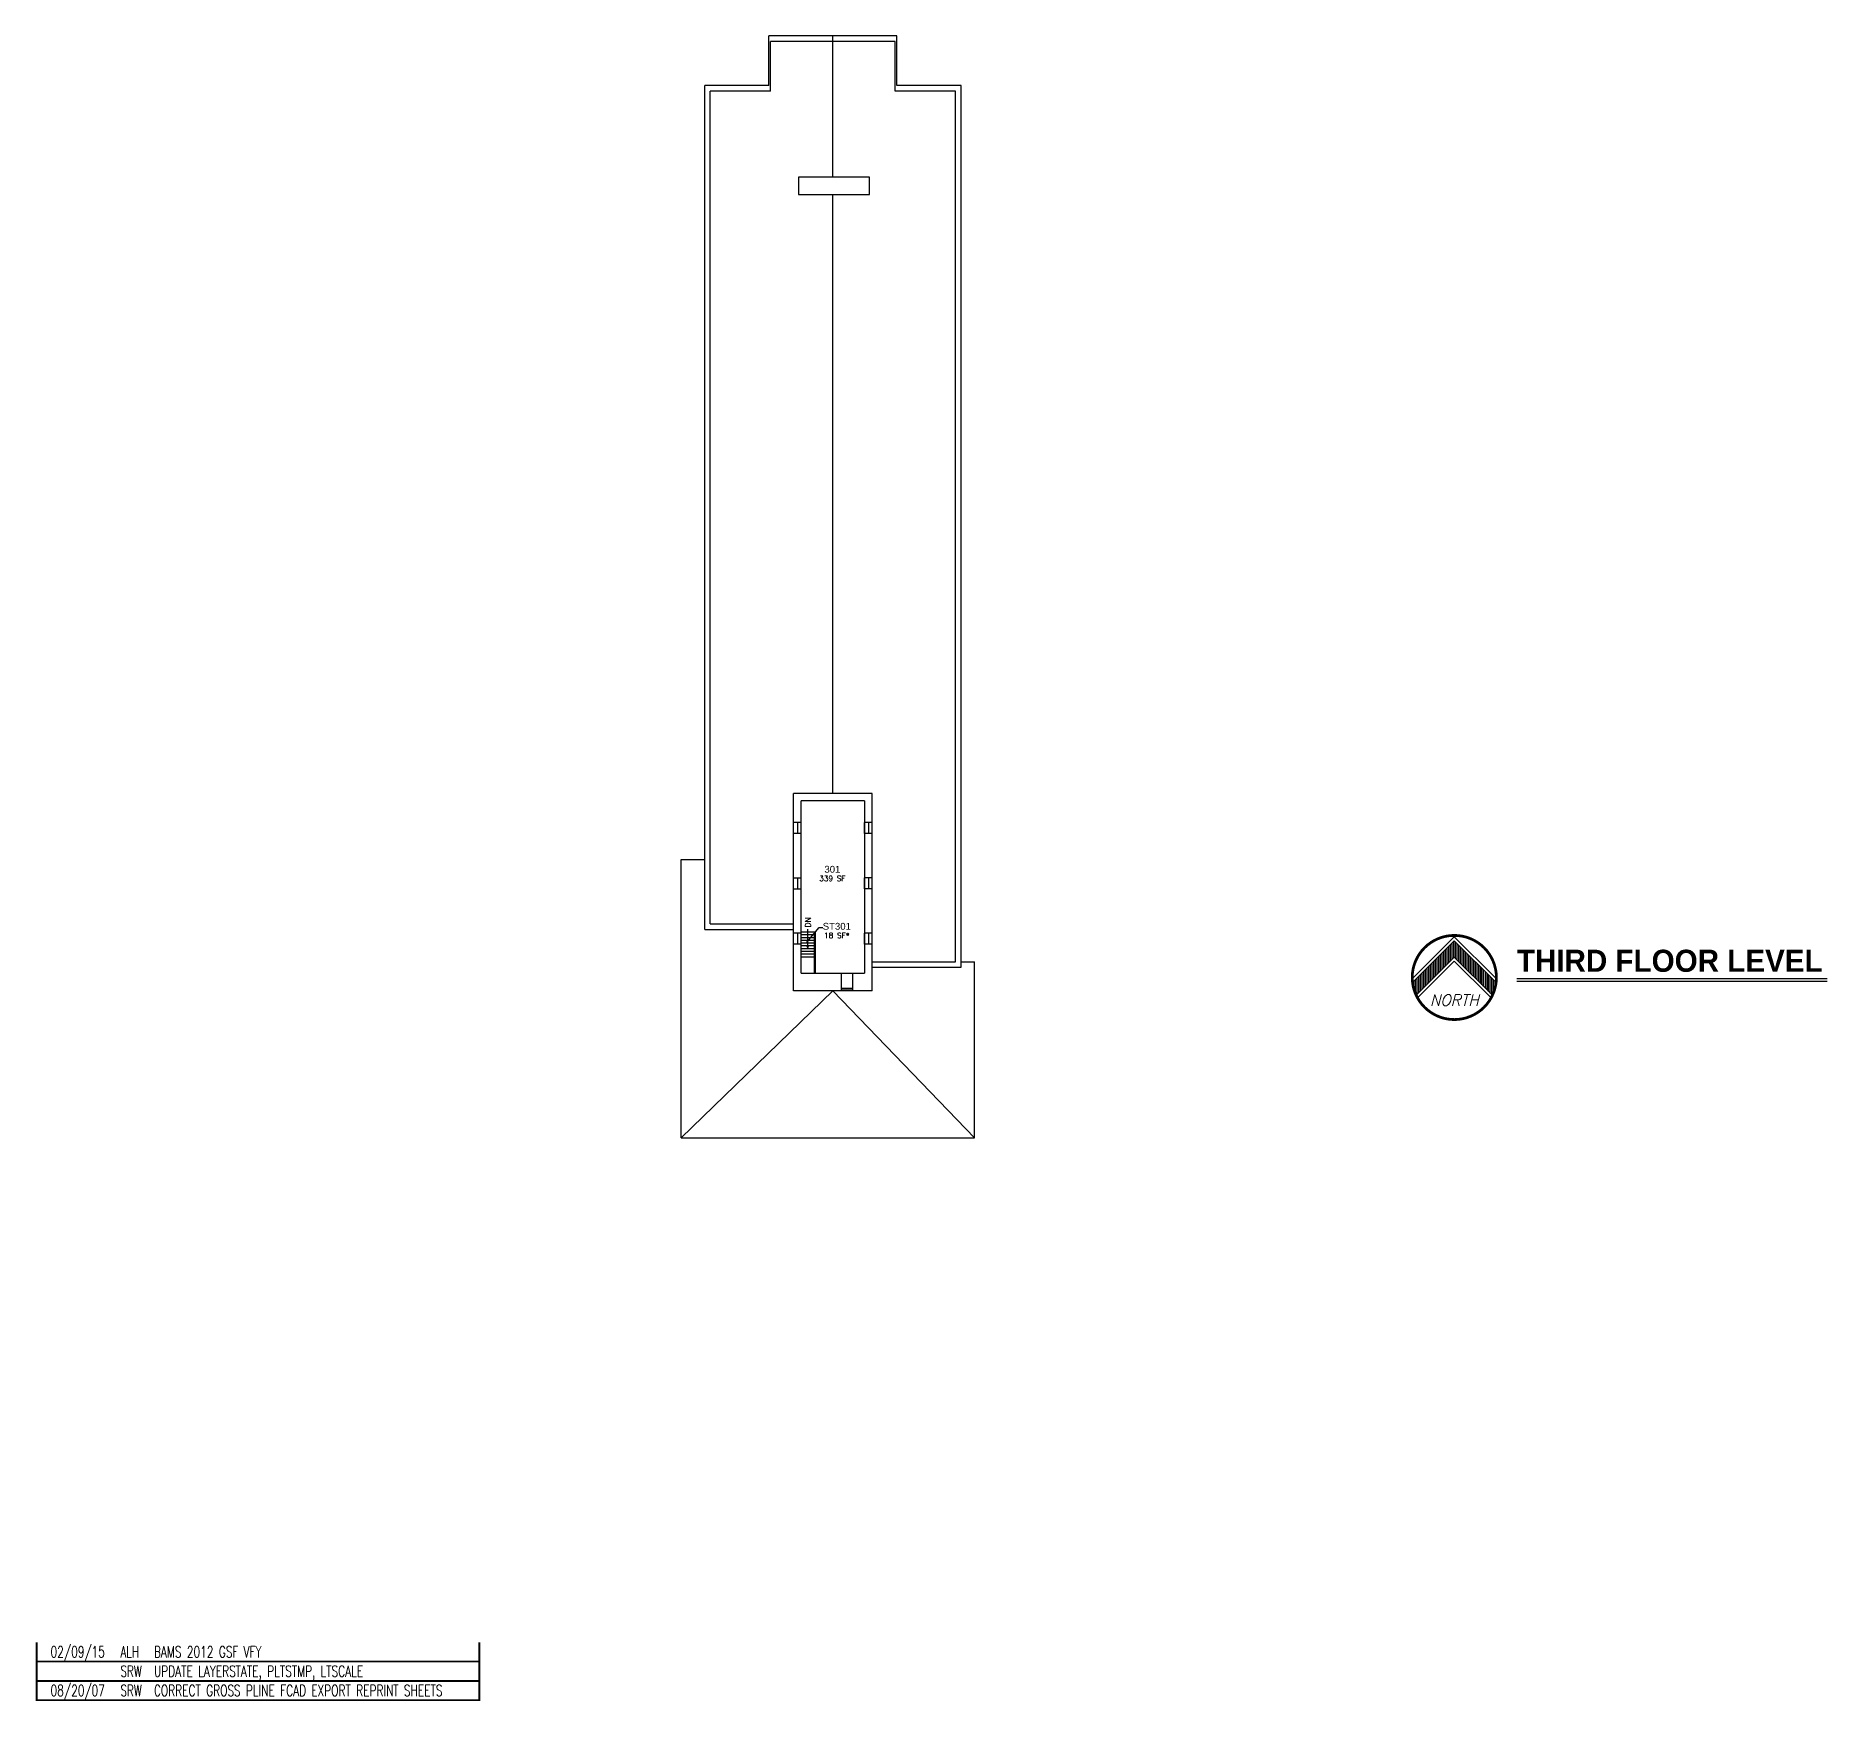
# Model space of a CAD drawing. Extents: x -518 to 3368, y -819 to 2795.
import ezdxf
from ezdxf.enums import TextEntityAlignment as Align

# ---------------------------------------------------------------- set-up
doc = ezdxf.new("R2010")
doc.units = 0
doc.header["$MEASUREMENT"] = 0
doc.layers.get('0').update_dxf_attribs({"linetype": 'CONTINUOUS'})
for name, color, linetype in [('A-ANNO-LEVL', 4, 'CONTINUOUS'), ('A-ANNO-NRTH', 4, 'CONTINUOUS'), ('A-ANNO-REVS', 1, 'CONTINUOUS'), ('A-FLOR-LEVL', 3, 'CONTINUOUS'), ('A-GLAZ', 2, 'CONTINUOUS'), ('A-ROOF', 1, 'CONTINUOUS'), ('A-SPAC-ANOT', 7, 'CONTINUOUS'), ('A-SPAC-RMNO', 4, 'CONTINUOUS'), ('A-SPAC-RMTW', 4, 'CONTINUOUS'), ('A-WALL', 7, 'CONTINUOUS')]:
    doc.layers.add(name, color=color, linetype=linetype)
doc.styles.add('FAI1', font='arial.ttf')
doc.styles.add('LEVELTXT', font='bold.shx', dxfattribs={"height": 0.25})
doc.styles.add('REVS', font='romans.shx', dxfattribs={"width": 0.7})
doc.styles.add('ROMANS', font='ROMANS.shx')
doc.styles.add('SCALETXT', font='simplex.shx', dxfattribs={"oblique": 15, "height": 0.125})
doc.styles.add('simplex', font='simplex.shx')
doc.dimstyles.get("Standard").update_dxf_attribs({"dimtxt": 0.18, "dimasz": 0.18, "dimexe": 0.18, "dimexo": 0.0625, "dimgap": 0.09, "dimtad": 0, "dimtih": 1, "dimtoh": 1, "dimdec": 4, "dimzin": 0, "dimdsep": 46, "dimtxsty": 'Standard', "dimcen": 0.09, "dimadec": 0, "dimazin": 0, "dimtfac": 1, "dimtdec": 4, "dimtofl": 0, "dimtmove": 0, "dimatfit": 3, "dimfxl": 1, "dimtolj": 1, "dimtzin": 0, "dimarcsym": 0})

# ---------------------------------------------------------------- blocks, each defined once
blk = doc.blocks.new('*X3')
at = {"color": 0}
for p, q in [((-0.712, 0.235), (-0.712, 0.421)), ((-0.694, 0.228), (-0.694, 0.414)), ((-0.919, 0.029), (-0.919, 0.214)), ((-0.9, 0.047), (-0.9, 0.233)), ((-0.881, 0.066), (-0.881, 0.252)), ((-0.862, 0.085), (-0.862, 0.271)), ((-0.844, 0.104), (-0.844, 0.289)), ((-0.825, 0.122), (-0.825, 0.308)), ((-0.806, 0.141), (-0.806, 0.327)), ((-0.787, 0.16), (-0.787, 0.346)), ((-0.769, 0.179), (-0.769, 0.364)), ((-0.75, 0.197), (-0.75, 0.383)), ((-0.731, 0.216), (-0.731, 0.402)), ((-0.675, 0.209), (-0.675, 0.395)), ((-0.656, 0.19), (-0.656, 0.376)), ((-0.637, 0.172), (-0.637, 0.357)), ((-0.619, 0.153), (-0.619, 0.339)), ((-0.6, 0.134), (-0.6, 0.32)), ((-0.581, 0.115), (-0.581, 0.301)), ((-0.562, 0.097), (-0.562, 0.282)), ((-0.544, 0.078), (-0.544, 0.264)), ((-0.525, 0.059), (-0.525, 0.245)), ((-0.506, 0.04), (-0.506, 0.226)), ((-0.487, 0.022), (-0.487, 0.207)), ((-1.125, -0.178), (-1.125, 0.008)), ((-1.106, -0.159), (-1.106, 0.027)), ((-1.087, -0.14), (-1.087, 0.046)), ((-1.069, -0.121), (-1.069, 0.064)), ((-1.05, -0.103), (-1.05, 0.083)), ((-1.031, -0.084), (-1.031, 0.102)), ((-1.012, -0.065), (-1.012, 0.121)), ((-0.994, -0.046), (-0.994, 0.139)), ((-0.975, -0.028), (-0.975, 0.158)), ((-0.956, -0.009), (-0.956, 0.177)), ((-0.937, 0.01), (-0.937, 0.196)), ((-0.469, 0.003), (-0.469, 0.189)), ((-0.45, -0.016), (-0.45, 0.17)), ((-0.431, -0.035), (-0.431, 0.151)), ((-0.412, -0.053), (-0.412, 0.132)), ((-0.394, -0.072), (-0.394, 0.114)), ((-0.375, -0.091), (-0.375, 0.095)), ((-0.356, -0.11), (-0.356, 0.076)), ((-0.337, -0.128), (-0.337, 0.057)), ((-0.319, -0.147), (-0.319, 0.039)), ((-0.3, -0.166), (-0.3, 0.02)), ((-0.281, -0.185), (-0.281, 0.001)), ((-1.163, -0.126), (-1.163, -0.029)), ((-1.144, -0.165), (-1.144, -0.011)), ((-0.263, -0.145), (-0.263, -0.018)), ((-0.244, -0.089), (-0.244, -0.036))]:
    blk.add_line(p, q, dxfattribs=at)
blk = doc.blocks.new('FMNORTH')
at = {"layer": 'A-ANNO-NRTH'}
for p, q in [((-0.707, 0.471), (-1.167, 0.011)), ((-0.707, 0.471), (-0.246, 0.011)), ((-0.707, 0.196), (-1.111, -0.208)), ((-0.707, 0.196), (-0.302, -0.208))]:
    blk.add_line(p, q, dxfattribs=at)
at = {"layer": 'A-ANNO-NRTH', "const_width": 0.0312}
blk.add_lwpolyline([(-1.182, 0.011, 1), (-0.231, 0.011, 1)], format="xyb", close=True, dxfattribs=at)
at = {"layer": 'A-ANNO-NRTH'}
blk.add_lwpolyline([(-1.179, -0.046), (-1.162, -0.128), (-1.133, -0.186), (-1.16, -0.125), (-1.179, -0.046), (-0.707, 0.427), (-0.234, -0.046), (-0.249, -0.111), (-0.28, -0.186), (-0.707, 0.241), (-1.133, -0.186)], dxfattribs=at)
blk.add_blockref('*X3', (0, 0), dxfattribs=at)
at = {"layer": 'A-ANNO-NRTH', "style": 'SCALETXT', "oblique": 15}
blk.add_text('NORTH', height=0.125, dxfattribs=at).set_placement((-0.707, -0.245), align=Align.MIDDLE)
blk = doc.blocks.new('VS')
at = {"layer": 'A-ANNO-LEVL', "style": 'LEVELTXT'}
blk.add_attdef('VIEW', (0, 0.075), '', height=0.25, dxfattribs=at)
blk = doc.blocks.new('AWI002')
blk.add_line((-0.5, -1), (0.5, -1))
blk = doc.blocks.new('FMGRM1')
at = {"style": 'FAI1'}
for tag, p in [('DATA1', (0, -0.284)), ('DATA2', (0, -0.443)), ('DATA3', (0, -0.602)), ('DATA4', (0, -0.762)), ('DATA5', (0, -0.921))]:
    blk.add_attdef(tag, text='', height=0.117, dxfattribs=at).set_placement(p, align=Align.CENTER)
at = {"layer": 'A-SPAC-RMNO', "style": 'FAI1'}
blk.add_attdef('RMNUMB', text='', height=0.16, dxfattribs=at).set_placement((0, 0), align=Align.MIDDLE)
blk = doc.blocks.new('14_revision')
at = {"const_width": 4}
blk.add_lwpolyline([(960, 42), (960, 0), (0, 0), (0, 42)], dxfattribs=at)
at = {"style": 'REVS', "width": 0.7}
for tag, p in [('REVDATE', (29.9, 21.1)), ('REVINITIALS', (181.4, 21.1)), ('REVREASON', (254.4, 21.1))]:
    blk.add_attdef(tag, text='', height=24, dxfattribs=at).set_placement(p, align=Align.MIDDLE_LEFT)
blk = doc.blocks.new('SREV_UPDATE')
at = {"layer": 'A-ANNO-REVS'}
blk.add_blockref('14_revision', (0, 0), dxfattribs=at).add_auto_attribs({'REVREASON': 'UPDATE LAYERSTATE, PLTSTMP, LTSCALE', 'REVINITIALS': 'SRW'})

msp = doc.modelspace()

# ---------------------------------------------------------------- linework, layer by layer
at = {"layer": 'A-ANNO-LEVL'}
for p, q in [((2694.7, 749.4), (3367.8, 749.4)), ((2694.7, 743.4), (3367.8, 743.4))]:
    msp.add_line(p, q, dxfattribs=at)
at = {"layer": 'A-FLOR-LEVL'}
for p, q in [((1156.5, 821.6), (1156.5, 856.7)), ((1142, 850.6), (1172.5, 850.6)), ((1142, 844.6), (1170.5, 844.6)), ((1142, 838.6), (1170.5, 838.6)), ((1142, 832.6), (1170.5, 832.6)), ((1142, 826.6), (1170.5, 826.6)), ((1142, 820.6), (1170.5, 820.6)), ((1170.5, 850.6), (1170.5, 760.6)), ((1172.5, 850.6), (1172.5, 760.6)), ((1142, 814.6), (1170.5, 814.6)), ((1142, 808.6), (1170.5, 808.6)), ((1142, 802.6), (1170.5, 802.6)), ((1142, 796.6), (1170.5, 796.6))]:
    msp.add_line(p, q, dxfattribs=at)
msp.add_solid([(1160.5, 821.6), (1152.5, 821.6), (1156.5, 812.7)], dxfattribs=at)
at = {"layer": 'A-GLAZ'}
for p, q in [((1126, 1063.6), (1126, 1087.6)), ((1142, 1063.6), (1142, 1087.6)), ((1280, 1063.6), (1280, 1087.6)), ((1296, 1063.6), (1296, 1087.6)), ((1126, 943.6), (1126, 967.6)), ((1142, 943.6), (1142, 967.6)), ((1280, 943.6), (1280, 967.6)), ((1296, 943.6), (1296, 967.6)), ((1126, 823.6), (1126, 847.6)), ((1142, 823.6), (1142, 847.6)), ((1280, 823.6), (1280, 847.6)), ((1296, 823.6), (1296, 847.6))]:
    msp.add_line(p, q, dxfattribs=at)
at = {"layer": 'A-ROOF'}
for p, q in [((1350, 2794.6), (1072, 2794.6)), ((1072, 2686.6), (1072, 2794.6)), ((1346, 2782.6), (1076, 2782.6)), ((1076, 2674.6), (1076, 2782.6)), ((1211, 2488.2), (1211, 2794.6)), ((1346, 2674.6), (1346, 2782.6)), ((1350, 2686.6), (1350, 2794.6)), ((933, 855.6), (933, 2686.6)), ((1072, 2686.6), (933, 2686.6)), ((1489, 2686.6), (1350, 2686.6)), ((1489, 773.6), (1489, 2686.6)), ((945, 867.6), (945, 2674.6)), ((1076, 2674.6), (945, 2674.6)), ((1477, 2674.6), (1346, 2674.6)), ((1477, 785.6), (1477, 2674.6)), ((1211, 1150.6), (1211, 2450.2)), ((882, 403.6), (882, 1007.6)), ((882, 1007.6), (933, 1007.6)), ((933, 855.6), (1126, 855.6)), ((945, 867.6), (1126, 867.6)), ((1296, 785.6), (1477, 785.6)), ((1489, 785.6), (1518, 785.6)), ((1518, 403.6), (1518, 785.6)), ((1296, 773.6), (1489, 773.6)), ((1211, 722.6), (882, 403.6)), ((1518, 403.6), (1211, 722.6)), ((882, 403.6), (1518, 403.6))]:
    msp.add_line(p, q, dxfattribs=at)
at = {"layer": 'A-WALL'}
for p, q in [((1290.6, 2488.2), (1136.6, 2488.2)), ((1136.6, 2488.2), (1136.6, 2450.2)), ((1290.6, 2450.2), (1290.6, 2488.2)), ((1136.6, 2450.2), (1290.6, 2450.2)), ((1126, 722.6), (1126, 1150.6)), ((1296, 1150.6), (1126, 1150.6)), ((1142, 760.6), (1142, 1134.6)), ((1280, 1134.6), (1142, 1134.6)), ((1280, 1134.6), (1280, 760.6)), ((1296, 722.6), (1296, 1150.6)), ((1142, 1087.6), (1126, 1087.6)), ((1142, 1063.6), (1126, 1063.6)), ((1296, 1087.6), (1280, 1087.6)), ((1296, 1063.6), (1280, 1063.6)), ((1126, 967.6), (1142, 967.6)), ((1126, 943.6), (1142, 943.6)), ((1296, 967.6), (1280, 967.6)), ((1296, 943.6), (1280, 943.6)), ((1142, 847.6), (1126, 847.6)), ((1142, 823.6), (1126, 823.6)), ((1296, 847.6), (1280, 847.6)), ((1296, 823.6), (1280, 823.6)), ((1142, 760.6), (1280, 760.6)), ((1230, 722.6), (1230, 760.6)), ((1254, 722.6), (1254, 760.6)), ((1296, 722.6), (1126, 722.6)), ((1230, 728.6), (1254, 728.6)), ((1230, 726.6), (1254, 726.6))]:
    msp.add_line(p, q, dxfattribs=at)

# ---------------------------------------------------------------- block references
at = {"layer": 'A-ANNO-LEVL'}
ref = msp.add_blockref('VS', (2694.7, 749.4), dxfattribs=dict(at, xscale=192, yscale=192, zscale=192))
ref.add_attrib('VIEW', 'THIRD FLOOR LEVEL', (2694.7, 763.8), dxfattribs={"height": 48, "style": 'LEVELTXT'})
at = {"layer": 'A-ANNO-NRTH', "xscale": 192, "yscale": 192, "zscale": 192}
msp.add_blockref('FMNORTH', (2694.7, 749.4), dxfattribs=at)
at = {"layer": 'A-ANNO-REVS'}
for p, values in [((-515.9, -732.7), {'REVREASON': 'BAMS 2012 GSF VFY', 'REVINITIALS': 'ALH', 'REVDATE': '02/09/15'}), ((-515.9, -816.6), {'REVREASON': 'CORRECT GROSS PLINE FCAD EXPORT REPRINT SHEETS', 'REVINITIALS': 'SRW', 'REVDATE': '08/20/07'})]:
    msp.add_blockref('14_revision', p, dxfattribs=at).add_auto_attribs(values)
msp.add_blockref('SREV_UPDATE', (-515.9, -774.7), dxfattribs=at)
at = {"layer": 'A-GLAZ', "xscale": -24, "zscale": 36, "rotation": 90.00000000000006}
for p, yscale in [((1126, 1075.6), 8.000000000000341), ((1280, 1075.6), 7.999999999999943), ((1126, 955.6), 8.000000000000112), ((1280, 955.6), 7.999999999999943), ((1126, 835.6), 8.000000000000057), ((1280, 835.6), 8.000000000000112)]:
    msp.add_blockref('AWI002', p, dxfattribs=dict(at, yscale=yscale))
at = {"layer": 'A-SPAC-RMTW'}
ref = msp.add_blockref('FMGRM1', (1210, 986.3), dxfattribs=dict(at, xscale=93, yscale=93, zscale=93))
ref.add_attrib('RMNUMB', '301', dxfattribs={"layer": 'A-SPAC-RMNO', "height": 14.88, "style": 'FAI1'}).set_placement((1210, 986.3), align=Align.MIDDLE)
ref = msp.add_blockref('FMGRM1', (1219.6, 862.6), dxfattribs=dict(at, xscale=93, yscale=93, zscale=93))
ref.add_attrib('RMNUMB', 'ST301', dxfattribs={"layer": 'A-SPAC-RMNO', "height": 14.88, "style": 'FAI1'}).set_placement((1219.6, 862.6), align=Align.MIDDLE)

# ---------------------------------------------------------------- texts
at = {"layer": 'A-FLOR-LEVL', "style": 'simplex'}
msp.add_text('DN', height=12, rotation=90, dxfattribs=at).set_placement((1162.9, 859.9))
at = {"layer": 'A-SPAC-ANOT', "style": 'ROMANS'}
for s, p in [('339 SF', (1210, 960.6)), ('18 SF*', (1219.6, 836.9))]:
    msp.add_text(s, height=11.69, dxfattribs=at).set_placement(p, align=Align.CENTER)

# ---------------------------------------------------------------- leaders
at = {"layer": 'A-SPAC-RMTW'}
msp.add_leader([(1155.4, 828.6), (1181.2, 859.9), (1189.3, 859.9)], dimstyle='Standard', override={"dimscale": 192, "dimasz": 0.09375, "dimlunit": 4, "dimdle": 0.03125, "dimtmove": 2, "dimldrblk": 'DotSmall'}, dxfattribs=at)

doc.saveas('drawing.dxf')
